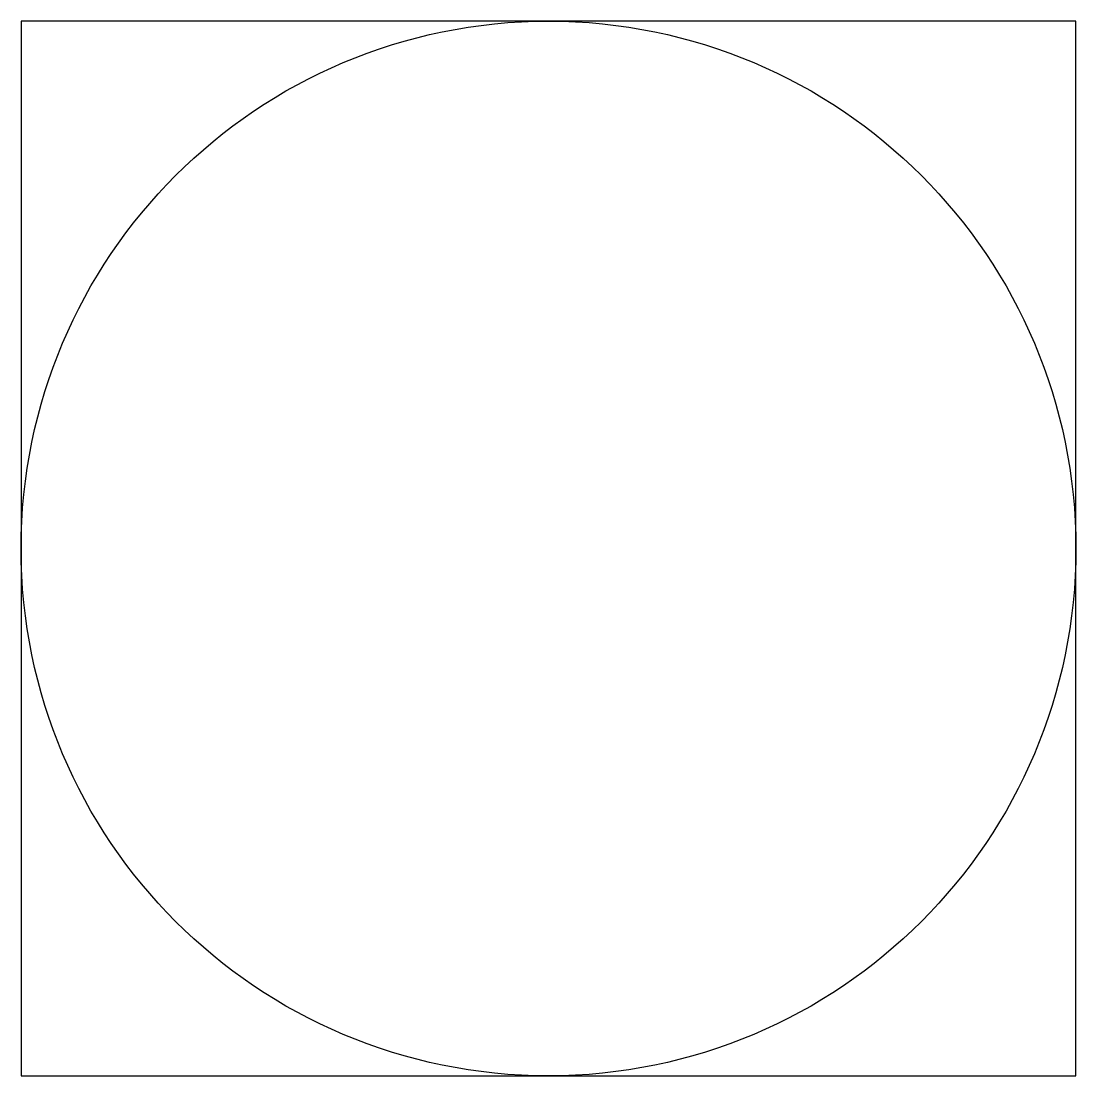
# Model space of a CAD drawing. Header units: millimetres. Extents: x -3 to 3, y -3 to 3.
import ezdxf

# ---------------------------------------------------------------- set-up
doc = ezdxf.new("R2010")
doc.units = ezdxf.units.MM

msp = doc.modelspace()

# ---------------------------------------------------------------- linework, layer by layer
at = {"transparency": 33554687}
msp.add_lwpolyline([(-3, -3), (3, -3), (3, 3), (-3, 3)], close=True, dxfattribs=at)
msp.add_circle((0, 0), 3, dxfattribs=at)

doc.saveas('drawing.dxf')
